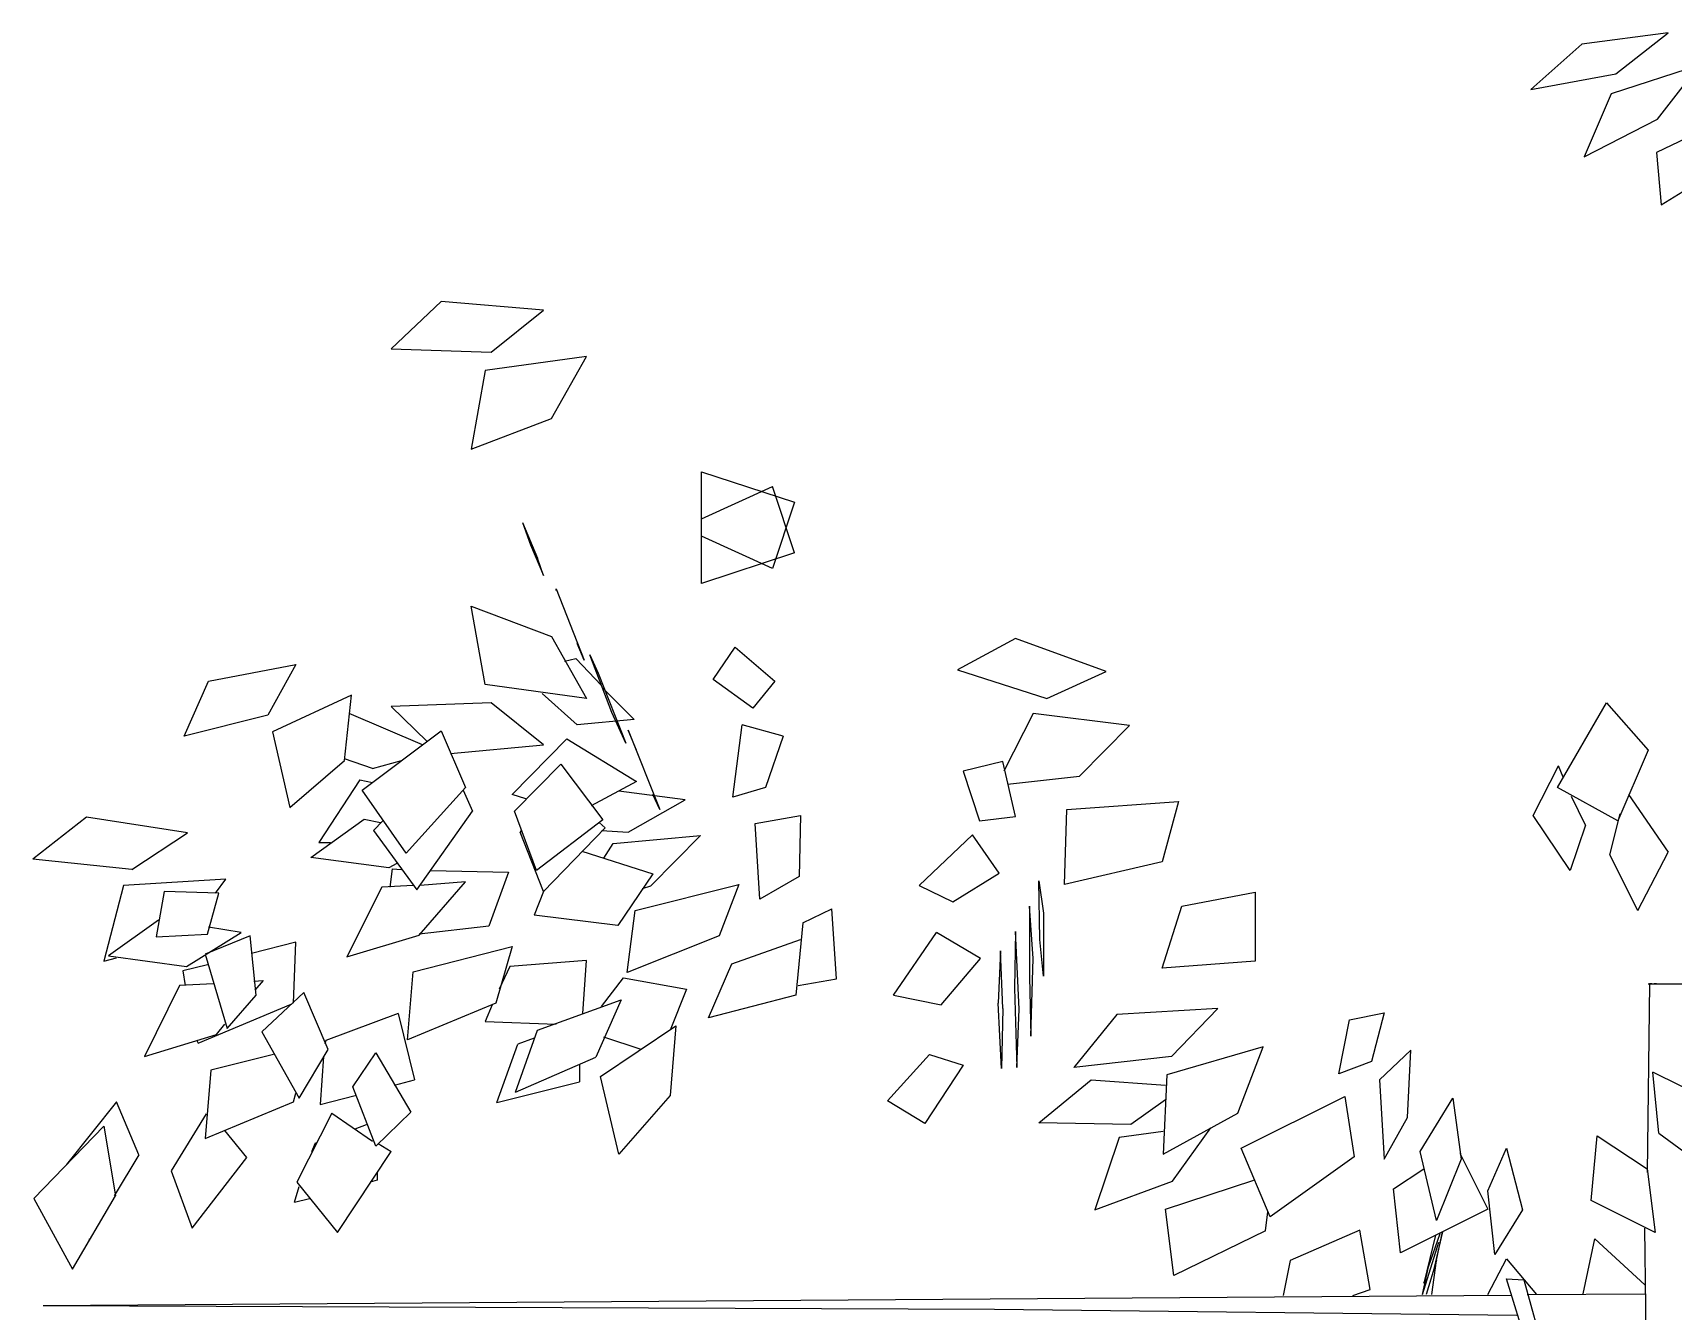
# Model space of a CAD drawing. Header units: inches. Extents: x -1482 to -895, y -39 to 122.
# Drawn here: x -1406.668 to -1405.569, y 71.757 to 72.612 of the extents above; entities that cross this region are included whole.
import ezdxf

# ---------------------------------------------------------------- set-up
doc = ezdxf.new("R2010")
doc.units = ezdxf.units.IN
doc.header["$MEASUREMENT"] = 0
doc.layers.add('A-Elevation 1', color=132, linetype='Continuous')

# ---------------------------------------------------------------- blocks, each defined once
blk = doc.blocks.new('ET3')
at = {"layer": 'A-Elevation 1', "color": 92}
for p, q in [((-0.1767, 11.0504), (-0.2446, 10.9902)), ((-0.0623, 11.0655), (-0.1767, 11.0504)), ((-0.1318, 11.011), (-0.0623, 11.0655)), ((-0.2446, 10.9902), (-0.1318, 11.011)), ((-0.0206, 11.0226), (-0.138, 10.9844)), ((-0.0762, 10.9508), (-0.0206, 11.0226)), ((-0.138, 10.9844), (-0.1736, 10.901)), ((0.0567, 10.9705), (-0.0778, 10.9067)), ((-0.1736, 10.901), (-0.0762, 10.9508)), ((-0.0778, 10.9067), (-0.0716, 10.8372)), ((-0.0716, 10.8372), (0.0443, 10.9079)), ((-1.6924, 10.7086), (-1.7588, 10.646)), ((-1.5564, 10.697), (-1.6924, 10.7086)), ((-1.6259, 10.6414), (-1.5564, 10.697)), ((-1.7588, 10.646), (-1.6259, 10.6414)), ((-1.4992, 10.6356), (-1.6337, 10.617)), ((-1.5456, 10.5533), (-1.4992, 10.6356)), ((-1.6337, 10.617), (-1.6522, 10.5127)), ((-1.6522, 10.5127), (-1.5456, 10.5533)), ((-1.3463, 10.4826), (-1.2227, 10.4421)), ((-1.3463, 10.3343), (-1.3463, 10.4826)), ((-1.3463, 10.42), (-1.252, 10.4629)), ((-1.2227, 10.3748), (-1.252, 10.4629)), ((-1.2227, 10.4421), (-1.252, 10.354)), ((-1.5842, 10.4154), (-1.5641, 10.3679)), ((-1.5842, 10.4154), (-1.5734, 10.3853)), ((-1.252, 10.354), (-1.3463, 10.3969)), ((-1.5734, 10.3853), (-1.5564, 10.3447)), ((-1.2227, 10.3748), (-1.3463, 10.3343)), ((-1.5564, 10.3447), (-1.5641, 10.3679)), ((-1.5394, 10.325), (-1.5394, 10.3273)), ((-1.5394, 10.3273), (-1.5023, 10.2323)), ((-1.6522, 10.3042), (-1.5456, 10.2636)), ((-1.6337, 10.1999), (-1.6522, 10.3042)), ((-1.5456, 10.2636), (-1.4992, 10.1813)), ((-1.5023, 10.2323), (-1.5116, 10.2543)), ((-1.3308, 10.2068), (-1.3015, 10.2497)), ((-1.3015, 10.2497), (-1.2489, 10.2045)), ((-0.9291, 10.2613), (-1.0064, 10.2196)), ((-0.8086, 10.2173), (-0.9291, 10.2613)), ((-2.0014, 10.2045), (-1.8855, 10.2265)), ((-1.8855, 10.2265), (-1.9226, 10.1593)), ((-1.5286, 10.2312), (-1.5132, 10.2346)), ((-1.4792, 10.1987), (-1.5132, 10.2346)), ((-1.4653, 10.1628), (-1.4946, 10.2393)), ((-1.4946, 10.2393), (-1.4838, 10.2149)), ((-2.0338, 10.1315), (-2.0014, 10.2045)), ((-1.4992, 10.1813), (-1.6337, 10.1999)), ((-1.4838, 10.2149), (-1.4467, 10.1222)), ((-1.2783, 10.1686), (-1.3308, 10.2068)), ((-1.2489, 10.2045), (-1.2783, 10.1686)), ((-1.0064, 10.2196), (-0.8874, 10.1813)), ((-0.8874, 10.1813), (-0.8086, 10.2173)), ((-1.8114, 10.186), (-1.9164, 10.1373)), ((-1.8206, 10.0991), (-1.8114, 10.186)), ((-1.5116, 10.1466), (-1.558, 10.1883)), ((-1.4776, 10.1952), (-1.4359, 10.1535)), ((-1.9226, 10.1593), (-2.0338, 10.1315)), ((-1.7171, 10.1199), (-1.8144, 10.1616)), ((-1.6259, 10.1755), (-1.7588, 10.1709)), ((-1.7588, 10.1709), (-1.7109, 10.1245)), ((-1.5564, 10.1199), (-1.6259, 10.1755)), ((-1.4467, 10.1222), (-1.4653, 10.1628)), ((-0.9059, 10.1616), (-0.9446, 10.0851)), ((-0.7777, 10.1454), (-0.9059, 10.1616)), ((-0.2091, 10.0631), (-0.1442, 10.1755)), ((-0.1442, 10.1755), (-0.0886, 10.113)), ((-1.9164, 10.1373), (-1.8932, 10.0365)), ((-1.7974, 10.0597), (-1.6924, 10.1385)), ((-1.6924, 10.1385), (-1.6599, 10.0631)), ((-1.4359, 10.1535), (-1.5116, 10.1466)), ((-1.4328, 10.113), (-1.4436, 10.1396)), ((-1.4436, 10.1396), (-1.4019, 10.0342)), ((-1.3046, 10.0504), (-1.2922, 10.1466)), ((-1.2381, 10.1315), (-1.2922, 10.1466)), ((-0.8441, 10.0782), (-0.7777, 10.1454)), ((-1.68, 10.1083), (-1.5564, 10.1199)), ((-1.5981, 10.0539), (-1.5255, 10.128)), ((-1.5255, 10.128), (-1.4328, 10.0712)), ((-1.2381, 10.1315), (-1.2613, 10.0631)), ((-0.0886, 10.113), (-0.1288, 10.0191)), ((-1.8932, 10.0365), (-1.8206, 10.0991)), ((-1.7835, 10.0886), (-1.8206, 10.1014)), ((-1.7835, 10.0886), (-1.7449, 10.0991)), ((-1.595, 10.0318), (-1.5332, 10.0944)), ((-1.5332, 10.0944), (-1.4776, 10.0203)), ((-0.9461, 10.0979), (-0.9986, 10.0851)), ((-0.9291, 10.0249), (-0.9461, 10.0979)), ((-0.2415, 10.026), (-0.2076, 10.0921)), ((-0.2014, 10.077), (-0.2076, 10.0921)), ((-1.8005, 10.0736), (-1.8546, 9.9901)), ((-1.8005, 10.0736), (-1.7835, 10.0701)), ((-1.4328, 10.0712), (-1.4931, 10.0388)), ((-0.9986, 10.0851), (-0.977, 10.0191)), ((-0.9399, 10.0678), (-0.8441, 10.0782)), ((-1.7387, 9.9762), (-1.7974, 10.0597)), ((-1.6599, 10.0631), (-1.7387, 9.9762)), ((-1.663, 10.0597), (-1.6507, 10.0318)), ((-1.5796, 10.0481), (-1.5981, 10.0539)), ((-1.3679, 10.0469), (-1.456, 10.0585)), ((-1.4436, 10.004), (-1.3679, 10.0469)), ((-1.4019, 10.0342), (-1.4112, 10.0539)), ((-1.2613, 10.0631), (-1.3046, 10.0504)), ((-0.1288, 10.0191), (-0.2091, 10.0631)), ((-0.172, 10.0133), (-0.1906, 10.0515)), ((-0.1149, 10.0539), (-0.0623, 9.9774)), ((-1.7248, 9.9275), (-1.6507, 10.0318)), ((-1.5657, 9.953), (-1.595, 10.0318)), ((-1.2752, 10.0156), (-1.215, 10.026)), ((-1.215, 10.026), (-1.2165, 9.9449)), ((-0.8642, 9.9345), (-0.8611, 10.0342)), ((-0.8611, 10.0342), (-0.7128, 10.0446)), ((-0.7128, 10.0446), (-0.7344, 9.9646)), ((-0.1921, 9.953), (-0.2415, 10.026)), ((-0.1396, 9.9739), (-0.1257, 10.0284)), ((-2.1636, 10.0237), (-2.2347, 9.9681)), ((-2.0292, 10.0029), (-2.1636, 10.0237)), ((-1.8654, 9.9704), (-1.7944, 10.0214)), ((-1.7944, 10.0214), (-1.7727, 10.0168)), ((-1.7696, 10.0191), (-1.782, 10.0063)), ((-1.782, 10.0063), (-1.7248, 9.9275)), ((-1.5858, 10.0063), (-1.5873, 10.004)), ((-1.5564, 9.9252), (-1.5873, 10.004)), ((-1.4776, 10.0203), (-1.5657, 9.953)), ((-1.4745, 10.0098), (-1.5564, 9.9252)), ((-1.4823, 10.0168), (-1.4745, 10.0098)), ((-1.4792, 10.0063), (-1.4436, 10.004)), ((-1.269, 9.9148), (-1.2752, 10.0156)), ((-0.977, 10.0191), (-0.9291, 10.0249)), ((-0.172, 10.0133), (-0.1921, 9.953)), ((-2.1034, 9.9542), (-2.0292, 10.0029)), ((-1.8546, 9.9901), (-1.8392, 9.9901)), ((-1.4761, 9.9693), (-1.4637, 9.989)), ((-1.4637, 9.989), (-1.3478, 9.9994)), ((-1.3478, 9.9994), (-1.4143, 9.9322)), ((-0.9863, 10.0006), (-1.0574, 9.9333)), ((-0.9507, 9.9496), (-0.9863, 10.0006)), ((-2.1034, 9.9542), (-2.2347, 9.9681)), ((-1.7619, 9.9565), (-1.8654, 9.9704)), ((-1.7511, 9.9623), (-1.7619, 9.9565)), ((-1.5054, 9.9785), (-1.4112, 9.9484)), ((-0.7344, 9.9646), (-0.8642, 9.9345)), ((-0.1025, 9.8997), (-0.1396, 9.9739)), ((-0.1025, 9.8997), (-0.0623, 9.9774)), ((-1.9782, 9.9415), (-2.1142, 9.9333)), ((-1.9921, 9.9229), (-1.9782, 9.9415)), ((-1.7573, 9.9554), (-1.7604, 9.931)), ((-1.7573, 9.9554), (-1.7449, 9.9542)), ((-1.7217, 9.8673), (-1.6599, 9.938)), ((-1.6599, 9.938), (-1.7202, 9.9333)), ((-1.7063, 9.953), (-1.6028, 9.9507)), ((-1.6028, 9.9507), (-1.629, 9.8789)), ((-1.4112, 9.9484), (-1.4575, 9.88)), ((-1.2165, 9.9449), (-1.269, 9.9148)), ((-1.0125, 9.9113), (-0.9507, 9.9496)), ((-0.8982, 9.9391), (-0.892, 9.8963)), ((-0.8967, 9.8615), (-0.8982, 9.9391)), ((-2.1142, 9.9333), (-2.1405, 9.8325)), ((-2.0601, 9.9252), (-2.0709, 9.865)), ((-1.9875, 9.9229), (-2.0601, 9.9252)), ((-2.0029, 9.8684), (-1.9875, 9.9229)), ((-1.7712, 9.931), (-1.8175, 9.8383)), ((-1.7295, 9.9333), (-1.7712, 9.931)), ((-1.5564, 9.9252), (-1.5688, 9.8939)), ((-1.4344, 9.8997), (-1.2968, 9.9345)), ((-1.4143, 9.9322), (-1.4251, 9.9287)), ((-1.2968, 9.9345), (-1.3231, 9.8661)), ((-1.0574, 9.9333), (-1.0125, 9.9113)), ((-0.7082, 9.9055), (-0.6108, 9.9241)), ((-0.6108, 9.9241), (-0.6108, 9.8325)), ((-1.4452, 9.8175), (-1.4344, 9.8997)), ((-1.2119, 9.8835), (-1.1732, 9.9021)), ((-1.1671, 9.8093), (-1.1732, 9.9021)), ((-0.9059, 9.836), (-0.9106, 9.9055)), ((-0.9106, 9.9055), (-0.9106, 9.8117)), ((-0.892, 9.8963), (-0.892, 9.8128)), ((-0.7344, 9.8233), (-0.7082, 9.9055)), ((-2.0678, 9.887), (-2.1343, 9.8395)), ((-1.9581, 9.8708), (-2.0014, 9.8777)), ((-1.629, 9.8789), (-1.7217, 9.8684)), ((-1.4575, 9.88), (-1.5688, 9.8939)), ((-1.2119, 9.8835), (-1.2211, 9.7873)), ((-2.0709, 9.865), (-2.0029, 9.8684)), ((-2.0308, 9.8256), (-1.9581, 9.8708)), ((-1.9458, 9.8661), (-2.006, 9.8418)), ((-1.938, 9.7873), (-1.9458, 9.8661)), ((-1.8855, 9.858), (-1.9442, 9.843)), ((-1.8886, 9.7769), (-1.8855, 9.858)), ((-1.8175, 9.8383), (-1.7217, 9.8673)), ((-1.7295, 9.8186), (-1.5981, 9.8522)), ((-1.5981, 9.8522), (-1.6198, 9.7769)), ((-1.3231, 9.8661), (-1.4452, 9.8175)), ((-1.3061, 9.829), (-1.215, 9.8615)), ((-1.0913, 9.7873), (-1.0342, 9.8708)), ((-0.9755, 9.836), (-1.0342, 9.8708)), ((-0.9291, 9.8719), (-0.9307, 9.7966)), ((-0.9245, 9.7688), (-0.9291, 9.8719)), ((-0.892, 9.8128), (-0.8967, 9.8615)), ((-2.1405, 9.8325), (-2.1235, 9.8372)), ((-2.1343, 9.8395), (-2.0308, 9.8256)), ((-2.006, 9.8418), (-1.9767, 9.7433)), ((-1.4992, 9.8337), (-1.6012, 9.8256)), ((-1.5039, 9.763), (-1.4992, 9.8337)), ((-1.337, 9.7572), (-1.3061, 9.829)), ((-1.028, 9.7746), (-0.9755, 9.836)), ((-0.9492, 9.8464), (-0.9523, 9.7769)), ((-0.9461, 9.7699), (-0.9492, 9.8464)), ((-0.909, 9.7329), (-0.9059, 9.836)), ((-0.6108, 9.8325), (-0.7344, 9.8233)), ((-2.0029, 9.8279), (-2.0354, 9.8198)), ((-2.0354, 9.8198), (-2.0323, 9.8001)), ((-1.9411, 9.8059), (-1.9288, 9.807)), ((-1.9288, 9.807), (-1.9396, 9.7943)), ((-1.7372, 9.7282), (-1.7295, 9.8186)), ((-1.6012, 9.8256), (-1.6151, 9.7954)), ((-1.4792, 9.7723), (-1.4498, 9.8105)), ((-1.4498, 9.8105), (-1.3664, 9.7954)), ((-1.218, 9.8001), (-1.1671, 9.8093)), ((-0.9106, 9.8117), (-0.909, 9.7329)), ((-2.04, 9.8001), (-2.0864, 9.7062)), ((-1.9952, 9.8024), (-2.04, 9.8001)), ((-1.9767, 9.7433), (-1.938, 9.7873)), ((-1.8747, 9.7908), (-1.9303, 9.7387)), ((-1.8423, 9.7155), (-1.8747, 9.7908)), ((-1.3664, 9.7954), (-1.388, 9.741)), ((-1.2211, 9.7873), (-1.337, 9.7572)), ((-1.0913, 9.7873), (-1.028, 9.7746)), ((-0.9307, 9.7966), (-0.9276, 9.6912)), ((-2.0153, 9.7236), (-1.8917, 9.7757)), ((-1.6198, 9.7769), (-1.7372, 9.7282)), ((-1.6244, 9.7746), (-1.6337, 9.7526)), ((-1.5641, 9.741), (-1.4529, 9.7815)), ((-1.4529, 9.7815), (-1.4869, 9.7051)), ((-0.9477, 9.69), (-0.9523, 9.7769)), ((-0.9461, 9.7699), (-0.9477, 9.69)), ((-0.9276, 9.6912), (-0.9245, 9.7688)), ((-0.6603, 9.7699), (-0.7947, 9.7618)), ((-0.7221, 9.7062), (-0.6603, 9.7699)), ((-0.4857, 9.7549), (-0.4393, 9.7642)), ((-0.4393, 9.7642), (-0.4563, 9.6993)), ((-1.9906, 9.7352), (-1.9798, 9.7491)), ((-1.7495, 9.763), (-1.8453, 9.7271)), ((-1.7495, 9.763), (-1.7279, 9.6749)), ((-1.6337, 9.7526), (-1.5394, 9.7491)), ((-1.4807, 9.6796), (-1.3803, 9.7468)), ((-1.3803, 9.7468), (-1.388, 9.6541)), ((-0.7947, 9.7618), (-0.8519, 9.6912)), ((-0.4996, 9.683), (-0.4857, 9.7549)), ((-2.0864, 9.7062), (-1.9906, 9.7352)), ((-2.0168, 9.7271), (-2.0153, 9.7236)), ((-1.9303, 9.7387), (-1.8809, 9.6506)), ((-1.8453, 9.7271), (-1.8469, 9.7224)), ((-1.6182, 9.6448), (-1.5904, 9.7224)), ((-1.5935, 9.6587), (-1.5641, 9.741)), ((-1.5688, 9.7305), (-1.5904, 9.7224)), ((-1.4266, 9.7155), (-1.4761, 9.7317)), ((-1.9149, 9.7085), (-1.9983, 9.6877)), ((-1.8809, 9.6506), (-1.8423, 9.7155)), ((-1.8484, 9.7062), (-1.8531, 9.6425)), ((-1.8098, 9.6657), (-1.7789, 9.7109)), ((-1.7789, 9.7109), (-1.7326, 9.6321)), ((-1.5935, 9.6587), (-1.4869, 9.7051)), ((-1.0991, 9.6471), (-1.0434, 9.7085)), ((-1.0434, 9.7085), (-0.9986, 9.6946)), ((-0.7221, 9.7062), (-0.8519, 9.6912)), ((-0.6, 9.719), (-0.7282, 9.6819)), ((-0.634, 9.6309), (-0.6, 9.719)), ((-0.4563, 9.6993), (-0.4996, 9.683)), ((-0.4038, 9.7143), (-0.4455, 9.6749)), ((-0.4084, 9.6251), (-0.4038, 9.7143)), ((-1.9983, 9.6877), (-2.006, 9.5973)), ((-1.5085, 9.6958), (-1.5085, 9.6726)), ((-1.456, 9.5764), (-1.4807, 9.6796)), ((-0.9986, 9.6946), (-1.0496, 9.617)), ((-0.7282, 9.6819), (-0.7329, 9.5764)), ((-1.8886, 9.646), (-1.8855, 9.6575)), ((-1.7789, 9.5869), (-1.8098, 9.6657)), ((-1.7542, 9.668), (-1.7279, 9.6749)), ((-1.6182, 9.6448), (-1.5085, 9.6726)), ((-0.8982, 9.6181), (-0.8287, 9.6749)), ((-0.8287, 9.6749), (-0.7298, 9.668)), ((-0.4455, 9.6749), (-0.4393, 9.5695)), ((-2.1235, 9.646), (-2.1899, 9.5625)), ((-2.0941, 9.5753), (-2.1235, 9.646)), ((-2.006, 9.5973), (-1.8886, 9.646)), ((-1.8531, 9.6425), (-1.8067, 9.6541)), ((-1.388, 9.6541), (-1.456, 9.5764)), ((-1.0496, 9.617), (-1.0991, 9.6471)), ((-0.7298, 9.6483), (-0.7761, 9.6158)), ((-0.6294, 9.5845), (-0.4919, 9.6529)), ((-0.4919, 9.6529), (-0.4795, 9.573)), ((-0.3914, 9.5799), (-0.3482, 9.6506)), ((-0.3482, 9.6506), (-0.3373, 9.5695)), ((-2.1405, 9.6135), (-2.2332, 9.5173)), ((-2.1405, 9.6135), (-2.125, 9.5208)), ((-2.0045, 9.6297), (-2.0508, 9.5544)), ((-1.8376, 9.6309), (-1.884, 9.5393)), ((-1.8376, 9.6309), (-1.7835, 9.5938)), ((-1.8067, 9.61), (-1.7913, 9.6158)), ((-1.7326, 9.6321), (-1.7789, 9.5869)), ((-0.7761, 9.6158), (-0.8982, 9.6181)), ((-0.7329, 9.5764), (-0.634, 9.6309)), ((-0.7205, 9.5405), (-0.6695, 9.6112)), ((-0.4393, 9.5695), (-0.4084, 9.6251)), ((-1.9504, 9.5718), (-1.9798, 9.6077)), ((-1.8639, 9.5799), (-1.8593, 9.5915)), ((-1.8593, 9.5915), (-1.8577, 9.5915)), ((-1.7758, 9.5903), (-1.7758, 9.5892)), ((-1.7758, 9.5903), (-1.7588, 9.5799)), ((-0.7916, 9.5984), (-0.824, 9.5023)), ((-0.7329, 9.6066), (-0.7916, 9.5984)), ((-0.1643, 9.515), (-0.1566, 9.6008)), ((-0.1566, 9.6008), (-0.0901, 9.5567)), ((-2.0941, 9.5753), (-2.1266, 9.5208)), ((-2.023, 9.4779), (-1.9504, 9.5718)), ((-1.8299, 9.4721), (-1.7588, 9.5799)), ((-0.5907, 9.493), (-0.6294, 9.5845)), ((-0.4795, 9.573), (-0.5907, 9.493)), ((-0.3698, 9.4884), (-0.3914, 9.5799)), ((-0.3373, 9.5695), (-0.3698, 9.4884)), ((-0.3389, 9.5776), (-0.3018, 9.5034)), ((-0.3018, 9.5278), (-0.2771, 9.5845)), ((-0.2771, 9.5845), (-0.2555, 9.5023)), ((-2.0508, 9.5544), (-2.023, 9.4779)), ((-1.7774, 9.5521), (-1.7774, 9.5417)), ((-0.427, 9.5301), (-0.3868, 9.5567)), ((-1.8871, 9.5127), (-1.8809, 9.5336)), ((-1.884, 9.5393), (-1.8299, 9.4721)), ((-1.7774, 9.5417), (-1.7866, 9.5393)), ((-0.824, 9.5023), (-0.7205, 9.5405)), ((-0.7298, 9.5034), (-0.6124, 9.5417)), ((-0.4177, 9.4455), (-0.427, 9.5301)), ((-0.2925, 9.4432), (-0.3018, 9.5278)), ((-2.2332, 9.5173), (-2.1822, 9.4235)), ((-2.1822, 9.4235), (-2.125, 9.5208)), ((-1.8871, 9.5127), (-1.867, 9.5173)), ((-0.719, 9.4154), (-0.7298, 9.5034)), ((-0.3018, 9.5034), (-0.4177, 9.4455)), ((-0.2555, 9.5023), (-0.2925, 9.4432)), ((-0.0793, 9.4721), (-0.1643, 9.515)), ((-0.5969, 9.4745), (-0.5938, 9.4999)), ((-2.159, 9.4629), (-2.1605, 9.4629)), ((-2.1575, 9.4663), (-2.159, 9.4629)), ((-0.5969, 9.4745), (-0.719, 9.4154)), ((-0.4718, 9.4756), (-0.5645, 9.4351)), ((-0.4579, 9.3968), (-0.4718, 9.4756)), ((-0.3883, 9.3899), (-0.3667, 9.4594)), ((-0.3713, 9.4687), (-0.3868, 9.4049)), ((-0.3806, 9.4269), (-0.3652, 9.471)), ((-0.3621, 9.4733), (-0.3729, 9.4258)), ((-0.3713, 9.4293), (-0.3621, 9.4733)), ((-0.1751, 9.391), (-0.1597, 9.464)), ((-0.1597, 9.464), (-0.0932, 9.4026)), ((-0.3667, 9.4501), (-0.3682, 9.449)), ((-0.3018, 9.3899), (-0.2771, 9.4374)), ((-0.2771, 9.4374), (-0.2369, 9.3899)), ((-0.5645, 9.4351), (-0.5737, 9.3887)), ((-0.3883, 9.3899), (-0.3806, 9.4269)), ((-0.3698, 9.4351), (-0.3837, 9.3899)), ((-0.376, 9.3899), (-0.3698, 9.4351)), ((-0.3868, 9.4049), (-0.3837, 9.413))]:
    blk.add_line(p, q, dxfattribs=at)
at = {"layer": 'A-Elevation 1', "color": 41}
for p, q in [((-0.087, 9.8024), (-0.0901, 9.5521)), ((-0.0886, 9.8024), (-0.0129, 9.8024)), ((-0.0839, 9.8024), (-0.087, 9.8024)), ((-0.0778, 9.8024), (-0.0809, 9.8024)), ((-0.0747, 9.6042), (-0.0824, 9.6854)), ((0.018, 9.6355), (-0.0824, 9.6854)), ((-0.0747, 9.6042), (0.0118, 9.5405)), ((-0.0901, 9.5567), (-0.0793, 9.4721)), ((-0.0917, 9.3736), (-0.0932, 9.4779)), ((-0.481, 9.3887), (-0.4579, 9.3968)), ((-0.2585, 9.3505), (-0.2771, 9.4107)), ((-0.2771, 9.4107), (-0.2539, 9.4096)), ((-0.2539, 9.4096), (-0.2354, 9.3423)), ((-0.2709, 9.3887), (-2.2208, 9.3748)), ((-0.9569, 9.3702), (-2.2208, 9.3748)), ((-0.2493, 9.3899), (-0.0932, 9.391)), ((-0.0963, 9.0167), (-0.0917, 9.3736)), ((-0.2632, 9.362), (-0.9569, 9.3702))]:
    blk.add_line(p, q, dxfattribs=at)

msp = doc.modelspace()

# ---------------------------------------------------------------- block references
at = {"layer": 'A-Elevation 1', "xscale": 0.5040000000008149, "yscale": 0.5040000000008149, "zscale": 0.5040000000008149}
msp.add_blockref('ET3', (-1405.5412, 67.0355), dxfattribs=at)

doc.saveas('drawing.dxf')
